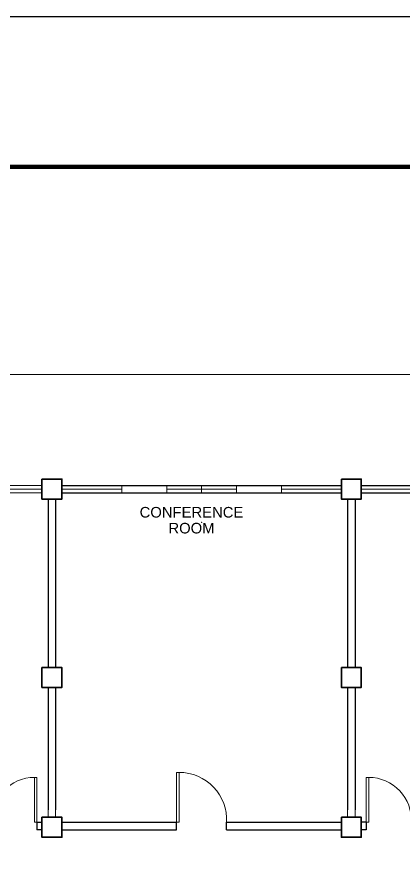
# Model space of a CAD drawing. Header units: millimetres. Extents: x -116 to 421, y 1 to 342.
# Drawn here: x -66.96 to -59.21, y 272.63 to 289.38 of the extents above; entities that cross this region are included whole.
import ezdxf

# ---------------------------------------------------------------- set-up
doc = ezdxf.new("R2010")
doc.units = ezdxf.units.MM
doc.header["$MEASUREMENT"] = 0
doc.layers.add('label', color=7, linetype='Continuous')
doc.layers.add('template', color=7, linetype='Continuous')
doc.styles.add('SWISSLT175', font='swissl.ttf', dxfattribs={"height": 0.175})

msp = doc.modelspace()

# ---------------------------------------------------------------- linework, layer by layer
at = {"color": 8, "lineweight": 9}
for p, q in [((-56.728, 282.21), (-72.053, 282.21)), ((-66.453, 279.912), (-69.178, 279.912)), ((-67.216, 279.985), (-66.453, 279.985)), ((-67.216, 279.835), (-66.453, 279.835)), ((-66.053, 279.985), (-66.053, 279.985)), ((-64.853, 279.91), (-66.053, 279.912)), ((-64.853, 279.985), (-64.853, 279.835)), ((-63.953, 279.835), (-63.953, 279.985)), ((-62.553, 279.91), (-63.953, 279.91)), ((-63.253, 279.835), (-63.953, 279.835)), ((-63.253, 279.985), (-63.253, 279.835)), ((-63.253, 279.985), (-62.553, 279.985)), ((-62.553, 279.985), (-62.553, 279.835)), ((-61.653, 279.985), (-61.653, 279.835)), ((-61.653, 279.91), (-60.453, 279.91)), ((-60.053, 279.985), (-60.053, 279.985)), ((-57.953, 279.91), (-60.053, 279.912)), ((-66.328, 273.337), (-66.328, 273.485)), ((-66.178, 273.337), (-66.178, 273.485)), ((-60.328, 273.337), (-60.328, 273.485)), ((-60.178, 273.337), (-60.178, 273.485)), ((-66.053, 273.235), (-66.053, 273.235)), ((-66.053, 273.085), (-66.053, 273.085))]:
    msp.add_line(p, q, dxfattribs=at)
at = {"color": 8, "lineweight": 25}
for p, q in [((-66.053, 279.985), (-60.453, 279.985)), ((-66.053, 279.835), (-60.453, 279.835)), ((-60.053, 279.985), (-56.728, 279.985)), ((-60.053, 279.835), (-56.728, 279.835)), ((-66.328, 279.712), (-66.328, 276.337)), ((-66.178, 279.712), (-66.178, 276.337)), ((-60.328, 279.712), (-60.328, 276.337)), ((-60.178, 279.712), (-60.178, 276.337)), ((-66.328, 275.937), (-66.328, 273.485)), ((-66.178, 275.937), (-66.178, 273.485)), ((-60.328, 275.937), (-60.328, 273.485)), ((-60.178, 275.937), (-60.178, 273.485)), ((-66.553, 273.235), (-66.453, 273.235)), ((-66.553, 273.235), (-66.553, 273.085)), ((-66.053, 273.235), (-63.753, 273.235)), ((-63.753, 273.085), (-63.753, 273.235)), ((-62.753, 273.235), (-60.453, 273.235)), ((-62.753, 273.085), (-62.753, 273.235)), ((-59.953, 273.235), (-60.053, 273.235)), ((-60.053, 273.235), (-60.053, 273.235)), ((-59.953, 273.235), (-59.953, 273.085)), ((-66.453, 273.085), (-66.553, 273.085)), ((-66.053, 273.085), (-63.753, 273.085)), ((-62.753, 273.085), (-60.453, 273.085)), ((-59.953, 273.085), (-60.053, 273.085)), ((-60.053, 273.085), (-60.053, 273.085))]:
    msp.add_line(p, q, dxfattribs=at)
at = {"color": 8, "lineweight": 35}
for points in [[(-66.453, 280.112), (-66.053, 280.112), (-66.053, 279.712), (-66.453, 279.712)], [(-60.453, 280.112), (-60.053, 280.112), (-60.053, 279.712), (-60.453, 279.712)], [(-66.453, 276.337), (-66.053, 276.337), (-66.053, 275.937), (-66.453, 275.937)], [(-60.453, 276.337), (-60.053, 276.337), (-60.053, 275.937), (-60.453, 275.937)], [(-66.453, 273.337), (-66.053, 273.337), (-66.053, 272.937), (-66.453, 272.937)], [(-60.453, 273.337), (-60.053, 273.337), (-60.053, 272.937), (-60.453, 272.937)]]:
    msp.add_lwpolyline(points, close=True, dxfattribs=at)
at = {"color": 8, "lineweight": 9}
for points in [[(-66.053, 279.985), (-64.853, 279.985), (-64.853, 279.835), (-66.053, 279.835)], [(-63.953, 279.985), (-62.553, 279.985), (-62.553, 279.835), (-63.953, 279.835)], [(-61.653, 279.985), (-60.453, 279.985), (-60.453, 279.835), (-61.653, 279.835)], [(-60.053, 279.985), (-57.953, 279.985), (-57.953, 279.835), (-60.053, 279.835)]]:
    msp.add_lwpolyline(points, close=True, dxfattribs=at)
at = {"color": 8, "lineweight": 13, "ltscale": 0.03}
for points in [[(-66.553, 273.235), (-66.603, 273.235), (-66.603, 274.135), (-66.553, 274.135)], [(-59.953, 273.235), (-59.903, 273.235), (-59.903, 274.135), (-59.953, 274.135)]]:
    msp.add_lwpolyline(points, close=True, dxfattribs=at)
at = {"color": 8, "lineweight": 13}
msp.add_lwpolyline([(-63.753, 273.235), (-63.703, 273.235), (-63.703, 274.235), (-63.753, 274.235)], close=True, dxfattribs=at)
at = {"color": 8, "lineweight": 13, "ltscale": 0.03}
for centre, start, end in [((-66.603, 273.284), 90, 183.2732), ((-59.903, 273.284), 356.7268, 90)]:
    msp.add_arc(centre, 0.851, start, end, dxfattribs=at)
at = {"color": 8, "lineweight": 13}
msp.add_arc((-63.703, 273.284), 0.951, 357.0624, 90, dxfattribs=at)
at = {"color": 8, "lineweight": 9, "ltscale": 0.3}
msp.add_point((-63.253, 279.246), dxfattribs=at)
at = {"layer": 'template'}
msp.add_line((-16.248, 289.38), (-115.524, 289.38), dxfattribs=at)
at = {"layer": 'template', "linetype": 'Continuous', "const_width": 0.0853}
msp.add_lwpolyline([(-109.507, 221.993), (-19.256, 221.993), (-19.256, 286.372), (-109.507, 286.372)], close=True, dxfattribs=at)

# ---------------------------------------------------------------- texts
at = {"layer": 'label', "color": 8, "lineweight": 9, "ltscale": 0.4, "insert": (-63.456, 279.288), "char_height": 0.2125, "attachment_point": 5, "line_spacing_factor": 0.9, "style": 'SWISSLT175'}
msp.add_mtext('CONFERENCE ^JROOM', dxfattribs=at)

doc.saveas('drawing.dxf')
